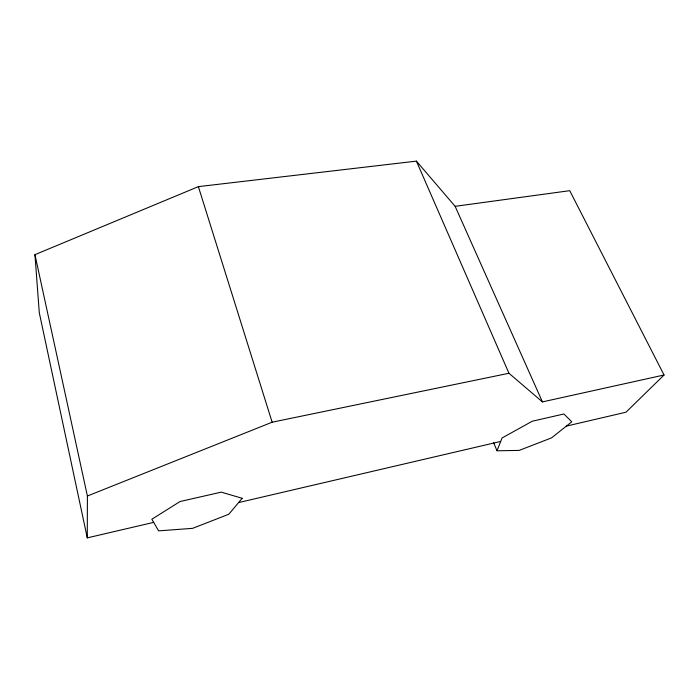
<?xml version="1.0" encoding="UTF-8"?>
<svg xmlns="http://www.w3.org/2000/svg" width="699" height="699" viewBox="0 0 699 699"><rect width="100%" height="100%" fill="white"/><g stroke="black" fill="none" stroke-linecap="round" stroke-linejoin="round"><path stroke-width="1.05" d="M153.675 522.38L87.279 537.872L87.401 496.01L34.95 254.663L198.376 186.633L416.403 161.128L455.136 206.327L542.441 401.899L664.05 375.005L569.737 190.678L455.136 206.327M497.006 450.776L502.039 437.993L532.289 421.209L563.918 413.991L571.765 421.82L551.607 437.854L519.147 450.418L497.006 450.776L493.66 442.72M664.05 375.005L625.989 412.209L566.356 426.119M87.401 496.01L272.147 422.205L508.959 373.266L542.441 401.899M238.577 502.581L500.685 441.436M416.403 161.128L508.959 373.266M198.376 186.633L272.147 422.205M87.279 537.872L39.284 312.698L34.95 254.663M242.169 498.291L228.8 514.254L192.627 528.339L158.612 530.864L151.849 519.243L180.019 501.541L221.26 492.14L242.169 498.291"/></g></svg>
